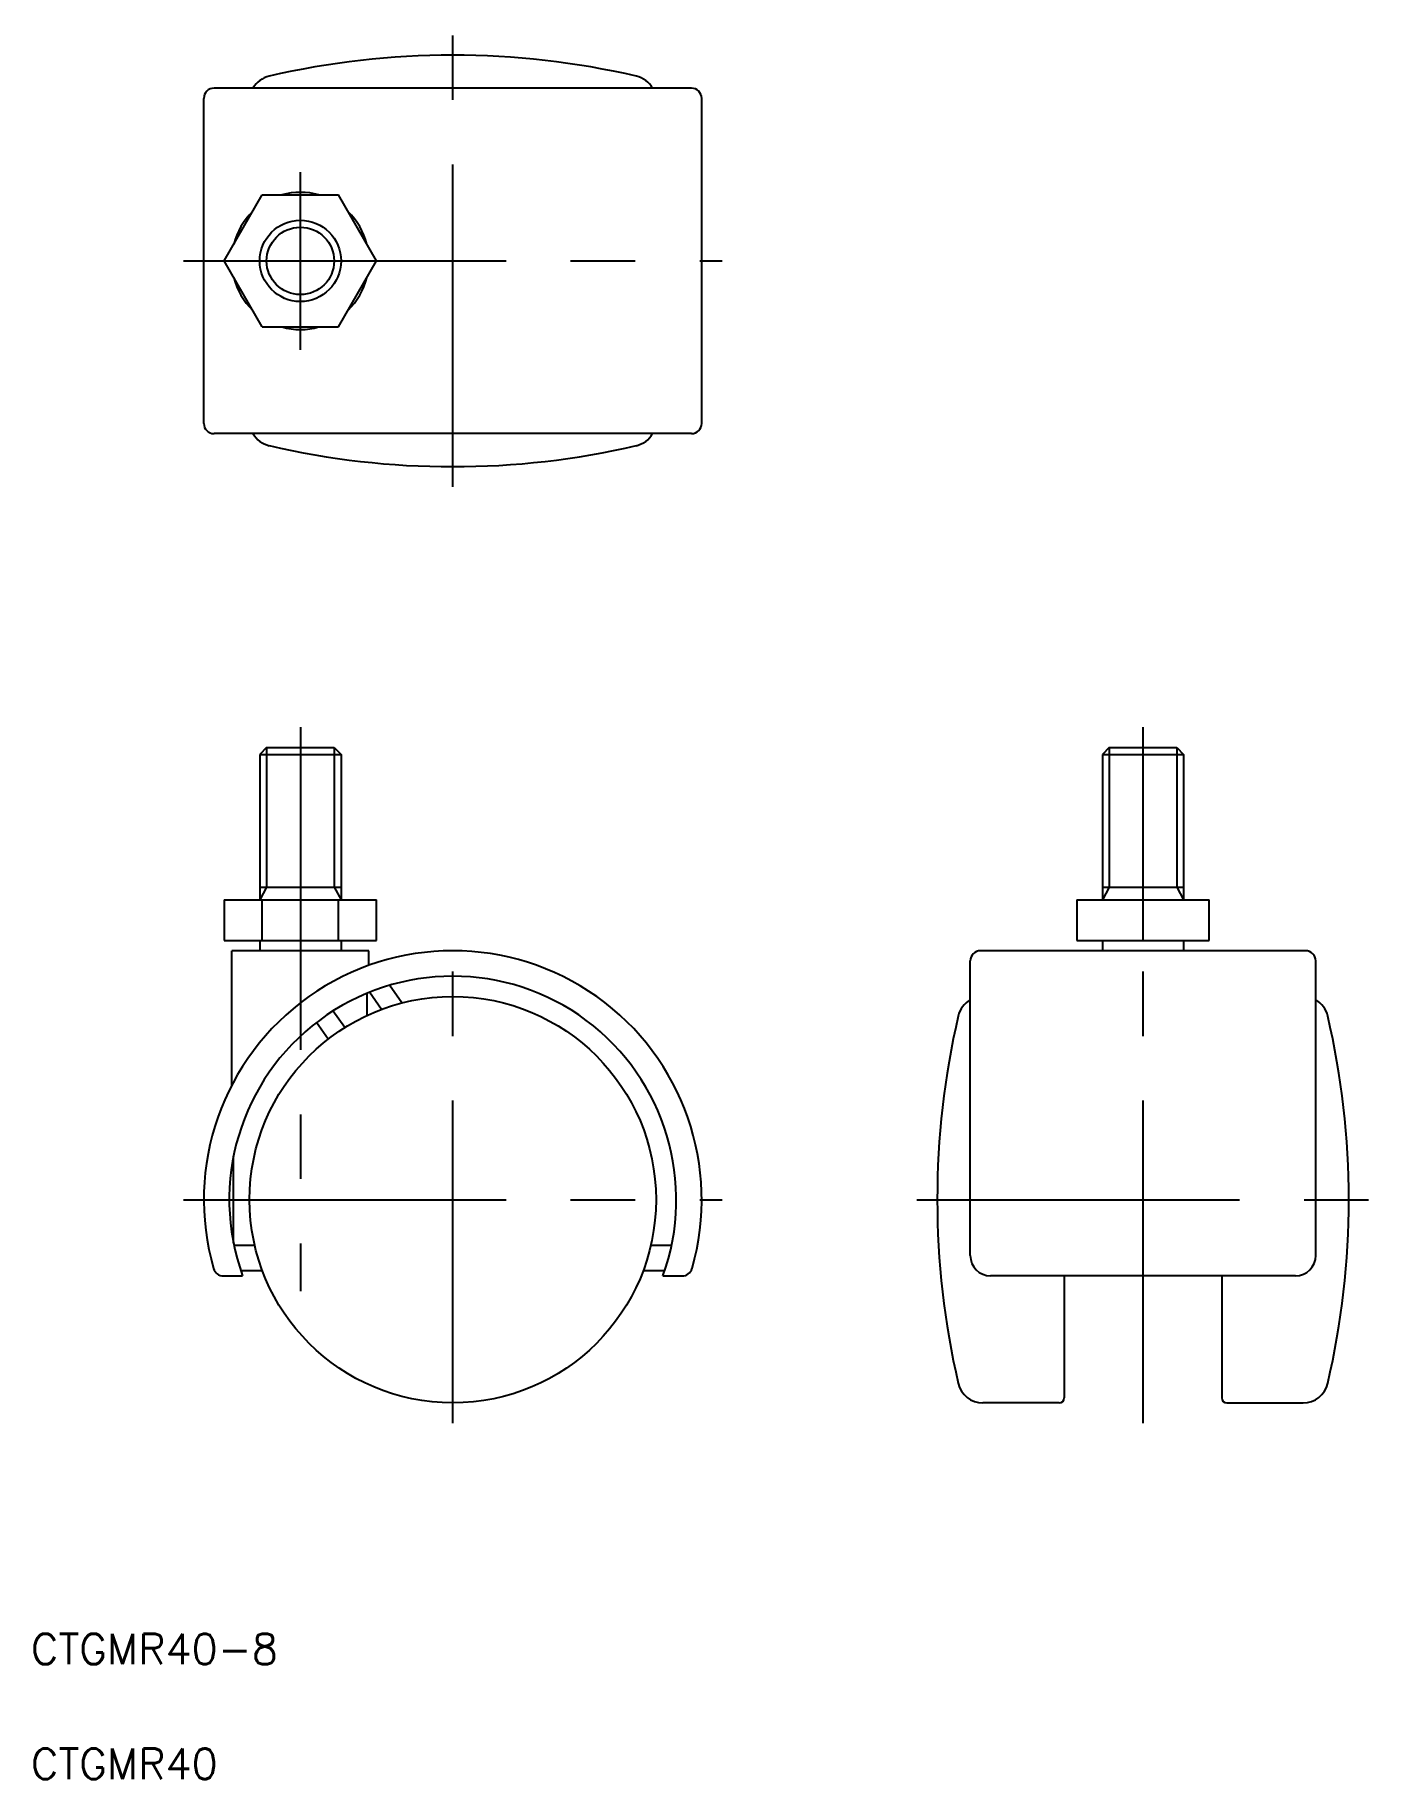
# Model space of a CAD drawing. Extents: x -41 to 90, y -57 to 115.
import ezdxf

# ---------------------------------------------------------------- set-up
doc = ezdxf.new("R2010")
doc.units = 0
doc.linetypes.add('CENTER', pattern=[50.8, 31.75, -6.35, 6.35, -6.35])
doc.layers.get('0').update_dxf_attribs({"linetype": 'CONTINUOUS'})
doc.layers.add('CENTER', color=1, linetype='CENTER')
doc.styles.get("Standard").update_dxf_attribs({"font": 'txt.shx', "height": 3, "bigfont": 'bigfont.shx'})

msp = doc.modelspace()

# ---------------------------------------------------------------- linework, layer by layer
at = {"color": 7, "linetype": 'CONTINUOUS'}
for p, q in [((-24.5, 76.4), (-24.5, 108.4)), ((23.5, 109.4), (-23.5, 109.4)), ((24.5, 76.4), (24.5, 108.4)), ((-22.5, 92.4), (-18.75, 98.9)), ((-18.75, 98.9), (-11.25, 98.9)), ((-7.5, 92.4), (-11.25, 98.9)), ((-18.75, 85.9), (-22.5, 92.4)), ((-11.25, 85.9), (-7.5, 92.4)), ((-18.75, 85.9), (-11.25, 85.9)), ((23.5, 75.4), (-23.5, 75.4)), ((-18.32, 44.5), (-19, 43.82)), ((-19, 43.82), (-19, 29.5)), ((-19, 43.82), (-11, 43.82)), ((-18.32, 44.5), (-11.68, 44.5)), ((-11.68, 44.5), (-11, 43.82)), ((-11, 43.82), (-11, 29.5)), ((64.61, 44.5), (63.93, 43.82)), ((63.93, 43.82), (63.93, 29.5)), ((63.93, 43.82), (71.93, 43.82)), ((64.61, 44.5), (71.26, 44.5)), ((71.26, 44.5), (71.93, 43.82)), ((71.93, 43.82), (71.93, 29.5)), ((-22.5, 29.5), (-7.5, 29.5)), ((-22.5, 29.5), (-22.5, 25.5)), ((-19, 30.75), (-11, 30.75)), ((-18.75, 25.5), (-18.75, 29.5)), ((-11.25, 25.5), (-11.25, 29.5)), ((-7.5, 25.5), (-7.5, 29.5)), ((61.43, 29.5), (74.43, 29.5)), ((61.43, 29.5), (61.43, 25.5)), ((63.93, 30.75), (71.93, 30.75)), ((67.93, 25.5), (67.93, 29.5)), ((74.43, 25.5), (74.43, 29.5)), ((-22.5, 25.5), (-7.5, 25.5)), ((-8.25, 24.5), (-21.75, 24.5)), ((-21.75, 11.28), (-21.75, 24.5)), ((-19, 25.5), (-19, 24.5)), ((-11, 25.5), (-11, 24.5)), ((-8.25, 23.07), (-8.25, 24.5)), ((83.93, 24.5), (51.93, 24.5)), ((61.43, 25.5), (74.43, 25.5)), ((63.93, 25.5), (63.93, 24.5)), ((71.93, 25.5), (71.93, 24.5)), ((50.93, -5.5), (50.93, 23.5)), ((84.93, -5.5), (84.93, 23.5)), ((-5.01, 19.36), (-6.23, 21.1)), ((-8.42, 18.14), (-8.42, 20.33)), ((-7.01, 18.73), (-8.19, 20.42)), ((-12.28, 15.79), (-13.42, 17.43)), ((-10.64, 16.94), (-11.79, 18.58)), ((-21.58, -4.27), (-21.58, 4.27)), ((-19.49, -4.5), (-21.53, -4.5)), ((21.53, -4.5), (19.49, -4.5)), ((-22.58, -7.5), (-20.68, -7.5)), ((-18.73, -7), (-20.86, -7)), ((20.86, -7), (18.73, -7)), ((20.68, -7.5), (22.58, -7.5)), ((82.93, -7.5), (52.93, -7.5)), ((60.18, -7.5), (60.18, -19.5)), ((75.68, -7.5), (75.68, -19.5)), ((59.68, -20), (52.18, -20)), ((76.18, -20), (83.68, -20))]:
    msp.add_line(p, q, dxfattribs=at)
at = {"color": 3, "linetype": 'CONTINUOUS'}
for p, q in [((-18.32, 44.5), (-18.32, 30.75)), ((-11.68, 44.5), (-11.68, 30.75)), ((64.61, 44.5), (64.61, 30.75)), ((71.26, 44.5), (71.26, 30.75)), ((-18.32, 30.75), (-19, 29.5)), ((-11.68, 30.75), (-11, 29.5)), ((64.61, 30.75), (63.93, 29.5)), ((71.26, 30.75), (71.93, 29.5))]:
    msp.add_line(p, q, dxfattribs=at)
at = {"color": 7, "linetype": 'CONTINUOUS'}
for centre, radius in [((-15, 92.4), 4), ((0, 0), 20)]:
    msp.add_circle(centre, radius, dxfattribs=at)
at = {"color": 3, "linetype": 'CONTINUOUS'}
msp.add_circle((-15, 92.4), 3.32, dxfattribs=at)
at = {"color": 7, "linetype": 'CONTINUOUS'}
for centre, radius, start, end in [((0, 32.65), 80, 76.9497, 103.0503), ((-17.5, 108.15), 2.5, 103.0503, 149.9562), ((17.5, 108.15), 2.5, 30.0438, 76.9497), ((-23.5, 108.4), 1, 90, 180), ((23.5, 108.4), 1, 0, 90), ((-15, 92.4), 6.75, 74.3575, 105.6425), ((-15, 92.4), 6.75, 134.2068, 165.7932), ((-15, 92.4), 6.75, 14.2068, 45.7932), ((-15, 92.4), 6.75, 194.2068, 225.7932), ((-15, 92.4), 6.75, 314.2068, 345.7932), ((-15, 92.4), 6.75, 254.3575, 285.6425), ((-23.5, 76.4), 1, 180, 270), ((23.5, 76.4), 1, 270, 0), ((-17.5, 76.65), 2.5, 210.0438, 256.9497), ((0, 152.15), 80, 256.9497, 283.0503), ((17.5, 76.65), 2.5, 283.0503, 329.9562), ((0, 0), 24.5, 343.9429, 196.0571), ((51.93, 23.5), 1, 90, 180), ((83.93, 23.5), 1, 0, 90), ((0, 0), 22, 340.0677, 199.9323), ((52.18, 17.5), 2.5, 120.0438, 166.9497), ((83.68, 17.5), 2.5, 13.0503, 59.9562), ((127.68, 0), 80, 166.9497, 193.0503), ((8.18, 0), 80, 346.9497, 13.0503), ((-22.58, -6.5), 1, 196.0571, 270), ((22.58, -6.5), 1, 270, 343.9429), ((52.93, -5.5), 2, 180, 270), ((82.93, -5.5), 2, 270, 0), ((52.18, -17.5), 2.5, 193.0503, 270), ((83.68, -17.5), 2.5, 270, 346.9497), ((59.68, -19.5), 0.5, 270, 0), ((76.18, -19.5), 0.5, 180, 270)]:
    msp.add_arc(centre, radius, start, end, dxfattribs=at)
at = {"layer": 'CENTER', "color": 1, "linetype": 'CENTER'}
for p, q in [((0, 70.15), (0, 114.65)), ((-15, 83.65), (-15, 101.15)), ((-26.5, 92.4), (26.5, 92.4)), ((-15, 46.5), (-15, -9)), ((67.93, -22), (67.93, 46.5)), ((0, -22), (0, 26.5)), ((-26.5, 0), (26.5, 0)), ((45.68, 0), (90.18, 0))]:
    msp.add_line(p, q, dxfattribs=at)

# ---------------------------------------------------------------- texts
at = {"color": 7, "linetype": 'CONTINUOUS'}
for s, p in [('CTGMR40-8', (-41.51, -45.72)), ('CTGMR40', (-41.51, -57.03))]:
    msp.add_text(s, height=3, dxfattribs=at).set_placement(p)

doc.saveas('drawing.dxf')
